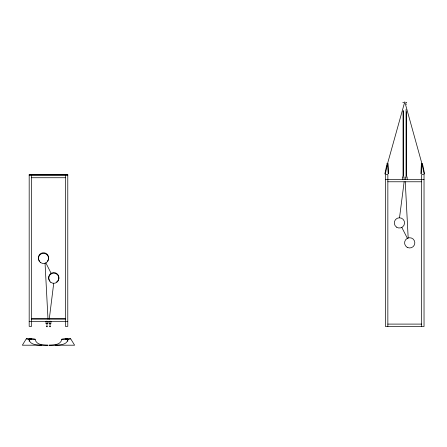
<?xml version="1.0" encoding="UTF-8"?>
<svg xmlns="http://www.w3.org/2000/svg" width="447" height="447" viewBox="0 0 447 447"><rect width="100%" height="100%" fill="white"/><g stroke="black" fill="none" stroke-linecap="round" stroke-linejoin="round"><path stroke-width="0.67" d="M406.066 109.493L406.072 175.945M406.457 104.43L406.457 103.922M406.412 111.599L406.435 176.073M403.406 175.945L403.417 110.538M388.136 173.754L387.672 165.261M388.616 173.777L388.147 165.206M403.043 176.073L403.06 111.057M421.806 165.261L421.342 173.754M421.437 169.743L421.493 168.938M384.856 173.967L386.672 165.306M385.336 173.995L387.136 165.435M421.325 165.206L420.862 173.777M53.701 283.465L49.254 319.164M404.138 181.761L399.517 217.806M61.809 339.234C60.943 345.011 53.489 345.09 48.963 345.201L74.615 345.201L70.687 338.826L64.474 338.826L61.809 339.234L68.022 339.234L70.687 338.826M68.022 339.234C67.151 345.011 59.702 345.09 55.177 345.201M387.543 163.602L404.775 101.827L421.912 163.608M47.812 323.684L46.058 323.684L47.818 323.673L47.79 321.304M26.278 338.826L22.35 345.201L48.002 345.201C43.476 345.09 36.023 345.011 35.157 339.234L32.491 338.826L26.278 338.826L28.943 339.234L35.157 339.234M49.148 321.264C49.002 321.231 50.237 321.544 50.902 321.287C51.645 327.64 46.315 320.639 50.891 321.259M49.148 323.684L50.908 323.673M46.097 321.304L47.617 321.337L46.058 321.264L46.058 323.673M387.588 164.194L388.024 164.15M45.901 262.931L51.344 273.771M421.448 164.15L421.89 164.194M422.041 164.3L422.454 164.183M47.997 319.169L45.058 263.244M46.985 323.689L46.952 326.718M408.172 237.96L405.261 181.767M50.008 323.745L50.008 326.718M67.782 339.184L65.368 339.206L65.368 338.899L67.782 338.876L67.782 341.234M386.789 163.596L388.192 163.596M421.286 163.596L422.689 163.596M386.789 164.708L388.192 164.708M421.286 164.708L422.689 164.708M29.184 174.738L67.782 174.738M29.184 175.336L67.782 175.336M31.592 177.733L65.368 177.733M385.437 179.359L424.035 179.359M387.851 181.773L421.627 181.773M31.592 318.555L65.368 318.605M31.592 319.152L65.368 319.152M29.184 321.549L67.782 321.549M387.851 324.097L421.627 324.097M29.184 339.184L31.597 339.206L31.597 338.899L29.184 338.876L29.184 341.234M41.789 345.201C37.263 345.09 29.815 345.011 28.943 339.234M387.024 164.183L387.432 164.3M401.808 227.439L407.373 238.29M422.806 165.306L424.622 173.967M422.342 165.435L424.142 173.995M421.627 326.511L421.627 174.531L424.035 174.531L424.035 326.511L385.437 326.511L385.437 174.531L387.851 174.531L387.851 326.511M407.161 179.359L407.161 176.945L405.407 176.945L405.401 179.359M404.077 179.359L404.077 176.945L402.317 176.945L402.311 179.359M65.368 174.738L65.368 326.344L67.782 326.344L67.782 174.682L29.184 174.682L29.184 326.344L31.592 326.344L31.592 174.738M49.913 281.018A5.124 5.096 0 0 1 50.617 273.681A5.124 5.096 0 0 1 57.965 274.732A5.124 5.096 0 0 1 56.557 281.968M39.526 261.07A5.124 5.096 0 0 1 40.006 254.136A5.124 5.096 0 0 1 47.002 254.136A5.124 5.096 0 0 1 47.488 261.07M403.01 102.654L403.367 102.687L403.01 102.637M46.773 326.701L47.131 326.735L46.773 326.701M49.829 326.701L50.193 326.735L49.829 326.701M406.105 102.654L406.463 102.704L406.111 102.637M49.868 323.701L49.896 323.695M406.161 176.978L406.172 176.978M403.06 176.967L403.088 176.967M50.835 282.392A5.124 5.096 0 0 0 58.892 278.688A5.124 5.096 0 0 0 51.634 273.609A5.124 5.096 0 0 0 50.835 282.392M40.554 262.573A5.124 5.096 0 0 0 48.611 258.863A5.124 5.096 0 0 0 41.353 253.784A5.124 5.096 0 0 0 40.554 262.573M396.556 227.149A5.124 5.124 0 0 0 404.546 223.265A5.124 5.124 0 0 0 397.193 218.292A5.124 5.124 0 0 0 396.556 227.149M407.15 247.292A5.124 5.124 0 0 0 414.838 242.85A5.124 5.124 0 0 0 407.15 238.413A5.124 5.124 0 0 0 407.15 247.292"/></g></svg>
